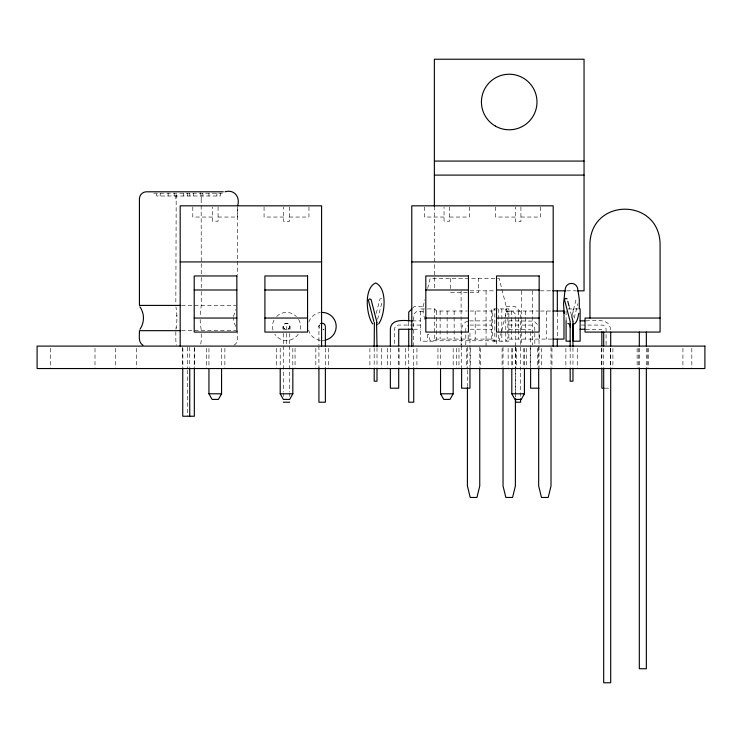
<?xml version="1.0" encoding="UTF-8"?>
<svg xmlns="http://www.w3.org/2000/svg" width="742" height="742" viewBox="0 0 742 742"><rect width="100%" height="100%" fill="white"/><g stroke="black" fill="none" stroke-linecap="round" stroke-linejoin="round"><path stroke-width="0.56" stroke-dasharray="3.71 2.78" d="M175.826 198.81L175.882 196.992A7.012 1.818 90 0 1 176.197 194.534L176.355 193.847A7.012 1.818 90 0 1 176.735 192.734M176.197 194.534L175.826 304.257M283.286 329.967C280.476 321.36 292.561 321.36 289.742 329.967M289.742 326.461A3.228 3.228 0 0 1 284.9 329.253A3.228 3.228 0 0 1 284.9 323.67A3.228 3.228 0 0 1 289.742 326.461C289.899 330.607 283.138 330.607 283.286 326.461M318.921 326.461L319.357 324.848A3.228 3.228 0 0 0 319.867 328.743L318.921 326.461L318.921 344.928M233.489 316.574L235.706 309.627M176.086 328.168L176.206 327.472M424.832 319.45L423.153 312.716L423.153 306.455L424.832 299.722M427.642 288.499L430.165 278.398L499.181 278.398L506.192 306.455L506.192 312.716L505.348 316.083M501.425 331.795L499.181 340.773L430.165 340.773L428.477 334.039M501.703 330.672L505.07 317.205M571.813 316.166L576.107 299.434L577.805 298.989M574.187 318.16L577.907 303.663M376.231 313.374L380.015 298.822L382.093 298.618M377.567 319.338L382.121 301.771M412.738 308.06L414.342 306.455L423.153 306.455M424.489 308.922L420.482 308.922L420.482 341.19L434.515 341.19L436.611 339.085L492.725 339.085L494.831 341.19L494.831 308.922L492.725 311.028L492.725 339.085M551.937 339.085L507.88 339.085L505.775 341.19L505.775 308.922L507.88 311.028L538.442 311.028M234.12 345.16C239.239 342.294 237.403 335.319 237.625 330.672M467.822 321.138C457.823 324.347 462.628 337.517 461.617 344.928M153.761 193.198L223.305 193.198M212.453 217.044L192.809 217.044L192.809 206.944M218.065 217.044L237.7 217.044L237.7 206.944L237.625 260.229M283.713 217.044L264.069 217.044L264.069 206.944M289.324 217.044L308.96 217.044L308.96 206.944M444.05 217.044L424.415 217.044L424.415 206.944M449.661 217.044L469.296 217.044L469.296 206.944M515.31 217.044L495.675 217.044L495.675 206.944M520.921 217.044L540.566 217.044L540.566 206.944M470.066 290.827L495.396 290.827M540.297 290.827L551.807 290.827M566.777 290.827L575.987 290.827M450.644 292.431L478.701 292.431L478.701 278.398M181.605 305.416L235.956 305.416M506.192 306.455L515.004 306.455L520.615 312.067L520.615 346.097M427.494 308.922L434.515 308.922L436.611 311.028L467.172 311.028M568.094 308.922L580.123 308.922M470.187 311.028L492.725 311.028M540.445 311.028L551.937 311.028M423.153 311.454L416.531 311.454L413.721 314.256L413.721 367.856M506.192 311.454L512.815 311.454L515.625 314.256L515.625 346.097M412.376 320.887L420.482 320.887M469.732 320.887L491.742 320.887M508.864 320.85L532.793 321.101L534.824 321.945L537.922 325.042M585.92 320.85C594.138 320.73 611.844 317.409 610.276 331.266M420.482 325.061L398.742 325.061A4.211 4.211 0 0 0 394.531 329.262L394.531 344.974M470.001 325.061L491.742 325.061M508.864 325.061L530.604 325.061A4.211 4.211 0 0 1 534.815 329.262L534.815 344.974M581.264 325.061L601.864 325.061A4.211 4.211 0 0 1 606.075 329.262L606.075 344.974M413.702 329.235L420.482 329.235M470.28 329.235L491.742 329.235M508.864 329.262L530.604 329.541M585.772 329.262L601.864 329.541M181.605 330.672L235.956 330.672M604.878 388.187L609.664 388.187M235.706 326.461L233.999 322.408L233.424 318.049M568.928 305.667L571.785 316.676M200.331 192.734A7.012 1.818 -90 0 1 201.175 196.992L201.24 262.538M201.175 196.992L201.24 198.81M691.822 348.341L691.822 368.542M682.918 348.341L682.918 368.542M648.517 348.341L648.517 368.542M647.274 348.341L647.274 368.542M646.338 348.267L646.338 366.78M639.316 348.267L639.316 366.78M638.361 348.341L638.361 368.542M637.128 348.341L637.128 368.542M612.892 348.341L612.892 368.542M610.703 348.276L610.703 366.798M610.276 348.341L610.276 367.698M603.691 348.276L603.691 366.798M601.864 347.942L601.864 367.485M601.502 348.341L601.502 368.542M577.257 348.341L577.257 368.542M573.112 308.922L573.112 316.992M572.963 347.794L572.963 367.364M570.162 347.794L570.162 367.364M566.09 311.083L566.09 320.887M565.868 348.341L565.868 368.542M557.325 312.707L557.325 338.037M551.965 348.341L551.965 368.542M551.009 347.256L551.009 366.91M546.455 311.028L546.455 339.085M541.632 348.341L541.632 368.542M539.443 334.976L539.443 339.085M539.017 333.548L539.017 344.928M539.017 346.069L539.017 367.698M538.673 347.256L538.673 366.91M537.718 348.341L537.718 368.542M532.357 290.827L532.357 344.947M530.604 331.841L530.604 344.492M530.604 345.642L530.604 367.485M530.242 348.341L530.242 368.542M526.662 348.341L526.662 368.542M525.41 311.028L525.41 339.085M524.427 348.369L524.427 367.68M523.815 348.341L523.815 368.542M521.691 290.827L521.691 318.466M521.691 319.617L521.691 344.947M520.921 206.944L520.921 221.533L515.31 221.533L515.31 206.944M520.615 347.247L520.615 396.488M518.398 311.028L518.398 339.085M516.339 348.341L516.339 368.542M515.625 347.247L515.625 396.488M515.384 347.256L515.384 369.219M515.384 370.379L515.384 396.961M512.425 348.341L512.425 368.542M511.804 348.369L511.804 367.68M511.386 311.028L511.386 339.085M508.864 316.992L508.864 308.922L491.742 308.922L491.742 341.19L508.864 341.19L508.864 318.939M508.14 348.341L508.14 368.542M507.88 311.028L507.88 339.085M503.039 347.256L503.039 366.91M502.084 348.341L502.084 368.542M501.842 308.922L501.842 333.121M501.842 334.234L501.842 341.19M498.763 308.922L498.763 341.19M496.723 333.436L496.723 346.097M486.066 290.827L486.066 346.097M480.705 348.341L480.705 368.542M479.749 347.256L479.749 366.91M475.195 311.028L475.195 339.085M470.363 348.341L470.363 368.542M469.964 332.991L469.964 344.492M469.964 345.642L469.964 367.485M468.174 334.976L468.174 339.085M467.404 347.256L467.404 369.219M467.404 370.379L467.404 386.563M466.449 348.341L466.449 368.542M465.791 344.974L465.791 329.262A4.211 4.211 0 0 1 467.896 325.627M461.617 346.069L461.617 367.698M461.097 290.827L461.097 346.097M458.973 348.341L458.973 368.542M456.469 348.341L456.469 368.542M454.15 311.028L454.15 339.085M453.167 348.369L453.167 367.68M450.644 278.398L450.644 290.27M449.661 206.944L449.661 221.199L444.05 221.199L444.05 206.944M447.138 311.028L447.138 339.085M440.544 348.369L440.544 367.68M440.127 311.028L440.127 339.085M437.947 348.341L437.947 368.542M436.611 311.028L436.611 339.085M434.515 308.922L434.515 341.19M434.367 206.257L434.367 288.517M427.494 334.234L427.494 341.19M416.921 348.341L416.921 368.542M408.731 322.278L408.731 327.955M408.731 347.247L408.731 367.856M405.531 348.341L405.531 368.542M399.103 348.341L399.103 368.542M398.704 347.942L398.704 367.485M390.357 348.341L390.357 367.698M387.714 348.341L387.714 368.542M381.286 348.341L381.286 368.542M377.001 347.794L377.001 367.364M374.191 347.794L374.191 367.364M369.896 348.341L369.896 368.542M328.465 348.341L328.465 368.542M325.376 348.369L325.376 367.846M318.921 346.078L318.921 367.846M315.832 348.341L315.832 368.542M295.056 348.341L295.056 368.542M292.83 348.341L292.83 368.542M289.742 333.473L289.742 344.928M289.742 346.078L289.742 391.906M289.742 393.047L289.742 396.488M289.324 206.944L289.324 221.533L283.713 221.533L283.713 206.944M286.514 326.461L286.514 329.967M286.514 333.473L286.514 346.097M283.286 333.473L283.286 344.928M283.286 346.078L283.286 391.906M283.286 393.047L283.286 396.488M280.207 348.341L280.207 368.542M276.543 348.341L276.543 368.542M237.625 261.388L237.625 275.291M224.863 348.341L224.863 368.542M221.57 348.369L221.57 367.68M220.393 193.198L220.393 195.999L156.664 195.999L156.664 193.198M218.065 206.944L218.065 221.199L212.453 221.199L212.453 206.944M216.887 193.198L216.887 195.999M208.956 193.198L208.956 195.999M208.938 348.369L208.938 367.68M206.35 348.341L206.35 368.542M202.881 193.198L202.881 195.999M201.24 263.698L201.24 276.451M201.24 277.61L201.24 290.354M201.24 291.513L201.24 305.416A22.659 5.862 -90 0 1 200.739 309.627A16.63 4.304 -90 0 0 200.164 316.574M201.24 333.826L201.24 339.085A7.012 1.818 -90 0 1 200.331 345.16M194.33 347.247L194.33 366.798M194.228 348.341L194.228 368.542M193.319 193.198L193.319 195.999M189.813 193.198L189.813 195.999M189.748 347.247L189.748 366.798M187.318 347.247L187.318 369.099M187.318 370.249L187.318 416.243M187.244 193.198L187.244 195.999M183.738 193.198L183.738 195.999M182.838 348.341L182.838 368.542M182.745 347.247L182.745 366.798M176.893 315.211L176.893 316.574M175.826 331.72L175.826 339.085A7.012 1.818 90 0 0 176.735 345.16M174.185 193.198L174.185 195.999M168.109 193.198L168.109 195.999M160.17 193.198L160.17 195.999M136.695 348.341L136.695 368.542M115.659 348.341L115.659 368.542M95.004 348.341L95.004 368.542M50.456 348.341L50.456 368.542M325.775 340.012A14.024 14.024 0 0 1 322.149 340.485M320.321 340.365A14.024 14.024 0 0 1 308.598 330.088M308.867 321.954A14.024 14.024 0 0 1 320.321 312.549M298.664 319.45A14.024 14.024 0 0 1 300.065 330.088M298.182 334.252A14.024 14.024 0 0 1 274.855 334.252M272.963 330.088A14.024 14.024 0 0 1 274.373 319.45M276.599 316.546A14.024 14.024 0 0 1 296.438 316.546M200.164 319.514A16.63 4.304 -90 0 0 200.739 326.461A22.659 5.862 90 0 1 201.24 330.672M175.965 329.225A22.659 5.862 -90 0 1 176.318 326.461A16.63 4.304 90 0 0 176.318 309.627A22.659 5.862 90 0 1 175.965 306.863M323.762 329.253L322.983 329.578A3.228 3.228 0 0 0 323.762 329.253"/><path stroke-width="1.11" d="M570.162 327.083L570.162 321.536L564.467 299.573L565.738 298.358L567.148 298.822M572.963 327.083L572.972 321.453M579.279 308.811L579.279 299.221L578.046 290.91M564.94 290.91L563.53 304.016L564.18 313.282M578.806 313.282C577.907 317.261 577.434 322.816 573.13 324.606M565.116 290.335C565.218 281.135 577.768 281.135 577.86 290.335M139.978 329.225C144.607 322.408 144.607 313.68 139.978 306.863M377.001 346.644L376.584 322.993M221.57 368.811L221.57 393.798L218.408 399.409L212.101 399.409L208.938 393.798L208.938 368.811M292.83 368.811L292.83 393.798L289.677 399.409L283.361 399.409L280.207 393.798L280.207 368.811M453.167 368.811L453.167 393.798L450.014 399.409L443.697 399.409L440.544 393.798L440.544 368.811M524.427 368.811L524.427 393.798L521.274 399.409L514.957 399.409L511.804 393.798L511.804 368.811M411.931 308.867L408.731 312.067L408.731 321.147M378.68 323.902C385.117 315.025 387.649 288.035 375.665 282.971C363.691 288.035 366.223 315.025 372.651 323.902M376.519 324.94L377.307 324.606M376.556 323.345L376.584 323.336A1.419 0.714 0 0 0 377.001 322.835M434.367 161.07L584.047 161.07M434.367 175.103L584.047 175.103M223.305 191.798L146.452 191.798C142.696 191.714 139.357 195.063 139.431 198.81L139.431 305.416L180.445 305.416M224.974 191.798C234.231 189.025 240.399 197.01 237.625 205.757M180.185 261.935L321.583 261.935M411.782 261.935L553.189 261.935M194.209 289.992L236.856 289.992M264.913 289.992L307.559 289.992M425.815 289.992L468.462 289.992M496.519 289.992L539.156 289.992M552.79 290.827L565.627 290.827M577.137 290.827L584.047 290.827L584.047 59.23L434.367 59.23L434.367 206.35M553.031 311.028L563.985 311.028L563.985 339.085L553.031 339.085M194.209 318.049L236.856 318.049M264.913 318.049L307.559 318.049M425.815 318.049L468.462 318.049M496.519 318.049L539.156 318.049M660.083 318.049L585.03 318.049L585.03 332.073L660.083 332.073L660.083 243.701C658.84 197.706 591.179 197.706 589.946 243.701L589.946 318.049M412.376 320.887C405.243 320.674 391.08 318.142 390.357 328.994L390.357 346.069M580.123 320.85L584.761 320.85M412.571 329.235L398.742 329.272L398.704 345.642M580.123 329.262L584.64 329.262M180.445 330.672L139.431 330.672C139.663 335.319 137.817 342.294 142.937 345.16M570.097 341.19L566.09 341.19L566.09 320.887M539.017 388.187L530.604 388.187L530.604 368.635M604.062 388.187L601.864 388.187L601.864 368.635M208.938 393.798L221.57 393.798M280.207 393.798L292.83 393.798M440.544 393.798L453.167 393.798M511.804 393.798L524.427 393.798M283.286 402.21L289.742 402.21M374.376 322.965L374.191 346.644M569.856 324.606L567.834 323.382M567.788 301.261L568.928 305.667M571.785 316.676L572.926 321.082M376.945 322.418L371.056 299.434L369.711 298.905L368.347 300.065L373.829 321.499M646.338 332.073L646.338 345.957M646.338 367.939L646.338 668.746L639.316 668.746L639.316 367.939M639.316 332.073L639.316 345.957M610.703 332.073L610.703 345.957M610.703 367.949L610.703 682.77L603.691 682.77L603.691 367.949M603.691 332.073L603.691 345.957M601.864 331.841L601.864 345.642M580.123 308.922L580.123 341.19L573.112 341.19L573.112 325.061M572.963 323.966L572.963 346.644M572.963 368.514L572.963 381.175L570.162 381.175L570.162 368.514M570.162 323.966L570.162 346.644M557.325 290.827L557.325 311.557M557.325 339.196L557.325 346.097M553.189 346.097L553.189 205.822L411.782 205.822L411.782 346.097M551.009 368.06L551.009 485.973L548.208 497.465L541.474 497.465L538.673 485.973L538.673 368.06M520.615 398.779L520.615 402.21L515.625 402.21L515.625 398.779M515.384 399.279L515.384 485.973L512.574 497.465L505.84 497.465L503.039 485.973L503.039 368.06M479.749 368.06L479.749 485.973L476.948 497.465L470.215 497.465L467.404 485.973L467.404 387.714M469.964 368.635L469.964 388.187L461.617 388.187L461.617 368.83M413.721 367.856L413.721 402.21L408.731 402.21L408.731 367.856M408.731 329.086L408.731 346.097M398.704 368.635L398.704 388.187L390.357 388.187L390.357 368.83M377.001 368.514L377.001 381.175L374.191 381.175L374.191 368.514M325.376 327.398L325.376 346.078M325.376 367.846L325.376 402.21L318.921 402.21L318.921 367.846M321.583 346.097L321.583 205.822L180.185 205.822L180.185 346.097M194.33 367.949L194.33 416.243L182.745 416.243L182.745 367.949M189.748 367.949L189.748 416.243M322.149 312.438A14.024 14.024 0 0 1 325.775 340.012M320.535 323.67A3.228 3.228 0 0 1 325.376 326.461M374.376 323.299A1.401 0.909 -6.9 0 1 374.191 322.863M236.856 275.959L194.209 275.959L194.209 332.073L236.856 332.073L236.856 275.959M307.559 275.959L264.913 275.959L264.913 332.073L307.559 332.073L307.559 275.959M468.462 275.959L425.815 275.959L425.815 332.073L468.462 332.073L468.462 275.959M539.156 275.959L496.519 275.959L496.519 332.073L539.156 332.073L539.156 275.959M704.9 346.097L37.1 346.097L37.1 368.542L704.9 368.542L704.9 346.097M495.322 126.066A27.779 27.779 0 0 0 536.985 102.016A27.779 27.779 0 0 0 495.322 77.956A27.779 27.779 0 0 0 495.322 126.066"/></g></svg>
